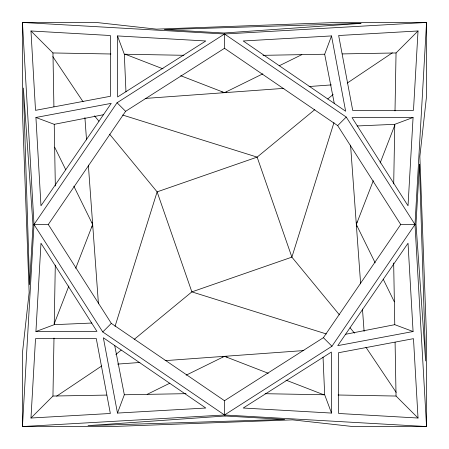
<?xml version="1.0" encoding="UTF-8"?>
<svg xmlns="http://www.w3.org/2000/svg" width="449" height="449" viewBox="0 0 449 449"><rect width="100%" height="100%" fill="white"/><g stroke="black" fill="none" stroke-linecap="round" stroke-linejoin="round"><path stroke-width="0.67" d="M30.975 418.025L110.342 413.484L96.254 338.462L35.516 338.658L30.975 418.025L52.954 396.046L53.992 338.069M35.926 331.525L96.945 331.356L40.977 243.212L35.926 331.525L54.228 324.678L55.294 265.101M393.706 183.899L394.772 124.322L413.074 117.475L408.023 205.788L352.055 117.644L413.074 117.475M395.008 110.931L396.046 52.954L418.025 30.975L338.658 35.516L352.746 110.538L413.484 110.342L418.025 30.975M34.006 224.5L22.45 426.55L111.33 426.55L292.54 419.86L352.835 426.55L426.55 426.55L426.55 337.67L419.86 156.46L426.55 96.165L426.55 22.45L337.67 22.45L156.46 29.14L96.165 22.45L22.45 22.45L22.45 111.33L29.14 292.54L22.45 352.835L22.45 426.55L224.5 414.994L426.55 426.55L414.994 224.5L426.55 22.45L224.5 34.006L22.45 22.45L34.006 224.5L102.765 331.951L224.5 414.994L331.951 346.235L414.994 224.5L346.235 117.049L224.5 34.006L117.049 102.765L34.006 224.5L48.29 224.5L125.608 111.318L224.5 48.29L224.5 34.006M91.972 227.216L92.674 224.5L92.084 222.491M357.028 221.784L356.326 224.5L356.916 226.509M115.039 326.356L157.116 191.863L257.137 157.116L314.833 109.595M333.961 122.644L291.884 257.137L191.863 291.884L134.167 339.405M117.475 413.074L103.36 337.771L205.788 408.023L117.475 413.074L124.322 394.772L114.68 345.393M334.32 103.607L324.678 54.228L331.525 35.926L243.212 40.977L345.64 111.229L331.525 35.926M54.194 323.858L68.877 285.946M75.713 268.294L92.674 224.5L73.821 186.15M373.287 180.706L356.326 224.5L375.179 262.85M380.123 163.054L394.806 125.142M224.5 414.994L224.5 400.71L323.392 337.682L400.71 224.5L414.994 224.5M102.765 331.951L111.318 323.392L48.29 224.5M400.71 224.5L337.682 125.608L346.235 117.049M327.77 98.937L333.164 94.498M115.836 354.502L121.23 350.063M347.262 83.065L392.359 52.83M56.641 396.17L101.738 365.935M262.85 73.821L224.5 92.674L221.784 91.972M279.194 65.784L301.829 54.66M147.171 394.34L169.806 383.216M186.15 375.179L224.5 356.326L227.216 357.028M226.509 92.084L224.5 92.674L180.706 75.713M222.491 356.916L224.5 356.326L268.294 373.287M35.926 117.475L111.229 103.36L40.977 205.788L35.926 117.475L54.228 124.322L103.607 114.68M345.393 334.32L394.772 324.678L413.074 331.525L408.023 243.212L337.771 345.64L413.074 331.525M145.117 98.443L283.903 88.358M309.064 86.528L331.429 84.906M117.571 364.094L139.936 362.472M165.097 360.642L303.883 350.557M357.112 125.967L394.772 124.322M54.228 324.678L91.888 323.033M262.996 55.334L324.678 54.228M342.261 53.914L396.046 52.954M52.954 396.046L106.739 395.086M124.322 394.772L186.004 393.666M30.975 30.975L35.516 110.342L110.538 96.254L110.342 35.516L30.975 30.975L52.954 52.954L110.931 53.992M117.475 35.926L117.644 96.945L205.788 40.977L117.475 35.926L124.322 54.228L183.899 55.294M265.101 393.706L324.678 394.772L331.525 413.074L243.212 408.023L331.356 352.055L331.525 413.074M338.069 395.008L396.046 396.046L418.025 418.025L338.658 413.484L338.462 352.746L413.484 338.658L418.025 418.025M122.644 115.039L257.137 157.116L291.884 257.137L339.405 314.833M326.356 333.961L191.863 291.884L157.116 191.863L109.595 134.167M125.142 54.194L163.054 68.877M285.946 380.123L323.858 394.806M224.5 48.29L337.682 125.608M111.318 323.392L224.5 400.71M117.049 102.765L125.608 111.318M323.392 337.682L331.951 346.235M350.063 327.77L354.502 333.164M94.498 115.836L98.937 121.23M365.935 347.262L396.17 392.359M52.83 56.641L83.065 101.738M383.216 279.194L394.34 301.829M54.66 147.171L65.784 169.806M350.557 145.117L360.642 283.903M362.472 309.064L364.094 331.429M84.906 117.571L86.528 139.936M88.358 165.097L98.443 303.883M323.033 357.112L324.678 394.772M124.322 54.228L125.967 91.888M393.666 262.996L394.772 324.678M395.086 342.261L396.046 396.046M52.954 52.954L53.914 106.739M54.228 124.322L55.334 186.004M33.002 225.044L29.589 284.655L23.376 88.043L33.002 225.044M419.411 164.345L415.999 223.956L425.624 360.957L419.411 164.345M360.957 23.376L223.956 33.002L164.345 29.589L360.957 23.376M225.044 415.999L88.043 425.624L284.655 419.411L225.044 415.999"/></g></svg>
